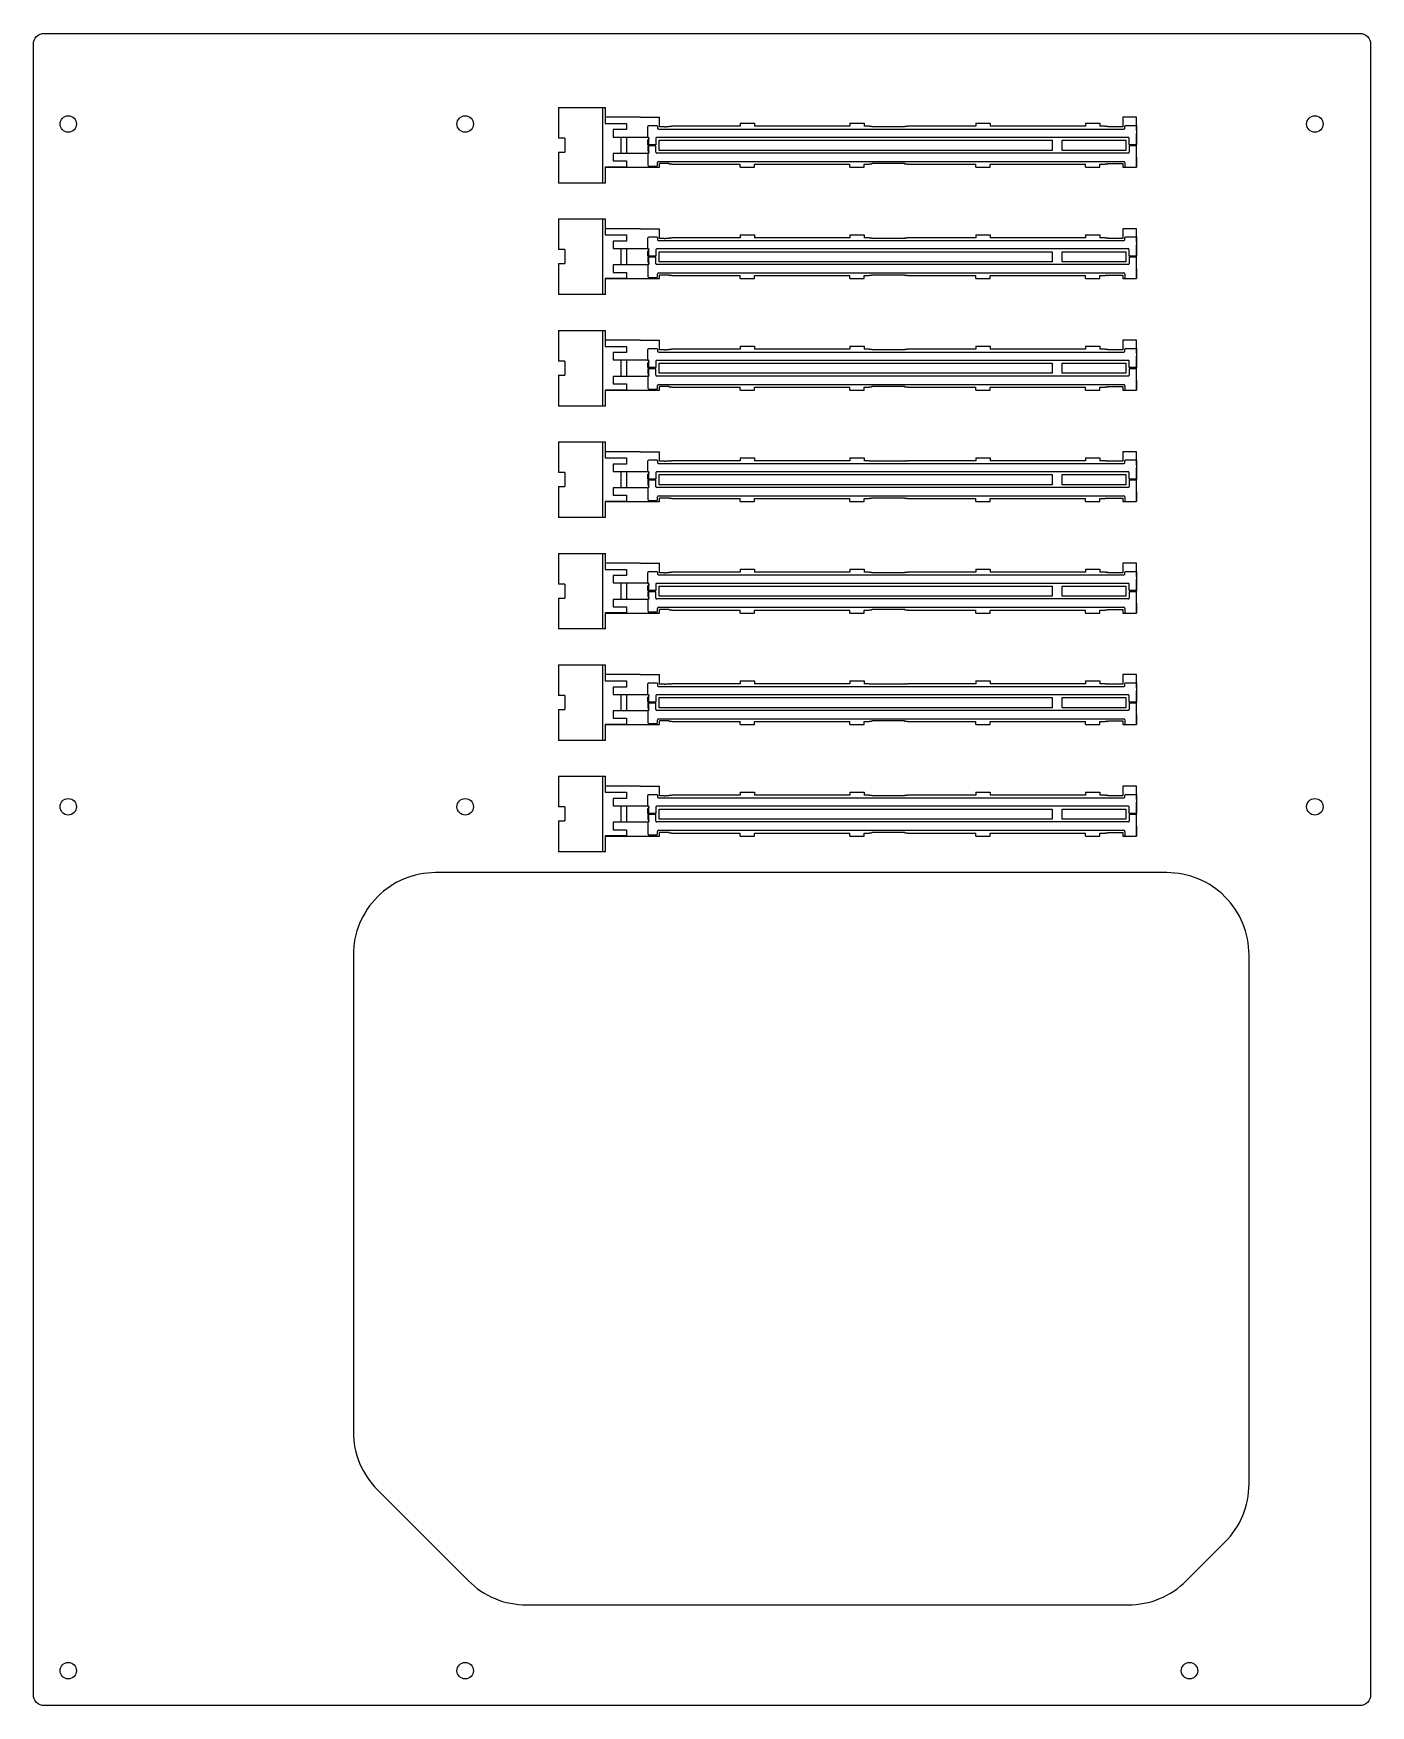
# Model space of a CAD drawing. Header units: millimetres. Extents: x -122 to 122, y -152 to 152.
import ezdxf

# ---------------------------------------------------------------- set-up
doc = ezdxf.new("R2010")
doc.units = ezdxf.units.MM
doc.layers.get('0').update_dxf_attribs({"linetype": 'CONTINUOUS'})

msp = doc.modelspace()

# ---------------------------------------------------------------- linework, layer by layer
for p, q in [((-26.19, 138.91), (-25.98, 138.91)), ((-26.19, 138.91), (-26.19, 133.32)), ((-25.98, 138.91), (-23.47, 138.91)), ((-23.47, 138.91), (-23.3, 138.91)), ((-23.3, 138.91), (-22.8, 138.91)), ((-22.8, 138.91), (-17.89, 138.91)), ((-17.89, 138.91), (-17.59, 138.91)), ((-17.59, 137.12), (-17.59, 138.91)), ((-11.25, 137.12), (-17.59, 137.12)), ((-11.25, 137.12), (-7.75, 137.12)), ((-7.75, 135.37), (-7.75, 137.12)), ((-6.87, 135.37), (-7.75, 135.37)), ((-6.87, 135.37), (-6.87, 135.37)), ((-6.87, 135.37), (-6.63, 135.37)), ((-6, 135.37), (-6.63, 135.37)), ((-6.63, 135.37), (-6.63, 135.37)), ((-6, 135.42), (-6, 135.37)), ((-5.95, 135.47), (-5.5, 135.47)), ((6.95, 135.47), (-5.5, 135.47)), ((6.95, 136.02), (6.95, 135.47)), ((6.95, 136.02), (9.55, 136.02)), ((9.55, 136.02), (9.55, 135.47)), ((26.95, 135.47), (9.55, 135.47)), ((26.95, 136.02), (26.95, 135.47)), ((26.95, 136.02), (29.55, 136.02)), ((29.55, 136.02), (29.55, 135.47)), ((30.5, 135.47), (29.55, 135.47)), ((30.5, 135.47), (30.95, 135.47)), ((31, 135.37), (31, 135.42)), ((37, 135.37), (31, 135.37)), ((37, 135.42), (37, 135.37)), ((37.05, 135.47), (37.5, 135.47)), ((49.95, 135.47), (37.5, 135.47)), ((49.95, 136.02), (49.95, 135.47)), ((49.95, 136.02), (52.55, 136.02)), ((52.55, 136.02), (52.55, 135.47)), ((69.95, 135.47), (52.55, 135.47)), ((69.95, 136.02), (69.95, 135.47)), ((69.95, 136.02), (72.55, 136.02)), ((72.55, 136.02), (72.55, 135.47)), ((73.5, 135.47), (72.55, 135.47)), ((73.5, 135.47), (73.95, 135.47)), ((74, 135.37), (74, 135.42)), ((75.13, 135.37), (74, 135.37)), ((75.13, 135.37), (75.13, 135.37)), ((75.37, 135.37), (75.13, 135.37)), ((76.75, 135.37), (75.37, 135.37)), ((75.37, 135.37), (75.37, 135.37)), ((76.75, 137.12), (76.75, 135.37)), ((79.25, 137.12), (76.75, 137.12)), ((79.25, 134.69), (79.25, 137.12)), ((79.25, 134.69), (79.25, 134.19)), ((79.25, 129.84), (79.25, 134.19)), ((-25.98, 133.32), (-26.19, 133.32)), ((-25.04, 133.32), (-25.98, 133.32)), ((-25.04, 133.32), (-25.04, 130.77)), ((-8.4, 131.92), (-9.85, 131.92)), ((-9.85, 131.92), (-9.85, 131.02)), ((-8.4, 130.74), (-8.4, 131.92)), ((79.25, 131.92), (77.9, 131.92)), ((77.9, 131.92), (77.9, 130.74)), ((79.25, 128.02), (79.25, 131.92)), ((-26.19, 130.77), (-26.19, 125.12)), ((-26.19, 130.77), (-25.98, 130.77)), ((-25.98, 130.77), (-25.04, 130.77)), ((-17.59, 128.02), (-11.25, 128.02)), ((-17.59, 125.12), (-17.59, 128.02)), ((-11.25, 128.02), (-7.75, 128.02)), ((-9.85, 130.62), (-9.85, 128.42)), ((-9.65, 128.22), (-8.3, 128.22)), ((77.75, 130.59), (-8.25, 130.59)), ((-8.1, 128.42), (-8.1, 128.87)), ((-7.9, 129.07), (-7.75, 129.07)), ((-7.75, 129.07), (76.9, 129.07)), ((-6, 128.67), (-7.75, 128.67)), ((-7.75, 128.02), (-7.75, 128.67)), ((-6, 128.67), (-6, 128.62)), ((-5.5, 128.57), (-5.95, 128.57)), ((-5.5, 128.57), (6.95, 128.57)), ((6.95, 128.02), (6.95, 128.57)), ((9.55, 128.02), (9.55, 128.57)), ((9.55, 128.57), (26.95, 128.57)), ((26.95, 128.02), (26.95, 128.57)), ((29.55, 128.02), (29.55, 128.57)), ((29.55, 128.57), (30.5, 128.57)), ((30.95, 128.57), (30.5, 128.57)), ((37, 128.67), (31, 128.67)), ((31, 128.62), (31, 128.67)), ((37, 128.67), (37, 128.62)), ((37.5, 128.57), (37.05, 128.57)), ((37.5, 128.57), (49.95, 128.57)), ((49.95, 128.02), (49.95, 128.57)), ((52.55, 128.02), (52.55, 128.57)), ((52.55, 128.57), (69.95, 128.57)), ((69.95, 128.02), (69.95, 128.57)), ((72.55, 128.02), (72.55, 128.57)), ((72.55, 128.57), (73.5, 128.57)), ((73.95, 128.57), (73.5, 128.57)), ((74, 128.67), (76.75, 128.67)), ((74, 128.62), (74, 128.67)), ((76.75, 128.67), (76.75, 128.02)), ((76.75, 128.02), (76.75, 128.02)), ((77.1, 128.87), (77.1, 128.22)), ((79.25, 129.84), (79.25, 129.34)), ((79.25, 129.34), (79.25, 128.02)), ((-25.98, 125.12), (-26.19, 125.12)), ((-23.47, 125.12), (-25.98, 125.12)), ((-23.3, 125.12), (-23.47, 125.12)), ((-22.8, 125.12), (-23.3, 125.12)), ((-17.89, 125.12), (-22.8, 125.12)), ((-17.59, 125.12), (-17.89, 125.12)), ((6.95, 128.02), (9.55, 128.02)), ((26.95, 128.02), (29.55, 128.02)), ((49.95, 128.02), (52.55, 128.02)), ((69.95, 128.02), (72.55, 128.02)), ((76.75, 128.02), (79.25, 128.02)), ((77.3, 128.02), (79.25, 128.02)), ((-26.19, 118.59), (-25.98, 118.59)), ((-26.19, 118.59), (-26.19, 113)), ((-25.98, 118.59), (-23.47, 118.59)), ((-23.47, 118.59), (-23.3, 118.59)), ((-23.3, 118.59), (-22.8, 118.59)), ((-22.8, 118.59), (-17.89, 118.59)), ((-17.89, 118.59), (-17.59, 118.59)), ((-17.59, 116.8), (-17.59, 118.59)), ((-11.25, 116.8), (-17.59, 116.8)), ((-11.25, 116.8), (-7.75, 116.8)), ((-7.75, 115.05), (-7.75, 116.8)), ((76.75, 116.8), (76.75, 115.05)), ((79.25, 116.8), (76.75, 116.8)), ((79.25, 114.37), (79.25, 116.8)), ((-25.98, 113), (-26.19, 113)), ((-25.04, 113), (-25.98, 113)), ((-25.04, 113), (-25.04, 110.45)), ((-6.87, 115.05), (-7.75, 115.05)), ((-6.87, 115.05), (-6.87, 115.05)), ((-6.87, 115.05), (-6.63, 115.05)), ((-6, 115.05), (-6.63, 115.05)), ((-6.63, 115.05), (-6.63, 115.05)), ((-6, 115.1), (-6, 115.05)), ((-5.95, 115.15), (-5.5, 115.15)), ((6.95, 115.15), (-5.5, 115.15)), ((6.95, 115.7), (6.95, 115.15)), ((6.95, 115.7), (9.55, 115.7)), ((9.55, 115.7), (9.55, 115.15)), ((26.95, 115.15), (9.55, 115.15)), ((26.95, 115.7), (26.95, 115.15)), ((26.95, 115.7), (29.55, 115.7)), ((29.55, 115.7), (29.55, 115.15)), ((30.5, 115.15), (29.55, 115.15)), ((30.5, 115.15), (30.95, 115.15)), ((31, 115.05), (31, 115.1)), ((37, 115.05), (31, 115.05)), ((37, 115.1), (37, 115.05)), ((37.05, 115.15), (37.5, 115.15)), ((49.95, 115.15), (37.5, 115.15)), ((49.95, 115.7), (49.95, 115.15)), ((49.95, 115.7), (52.55, 115.7)), ((52.55, 115.7), (52.55, 115.15)), ((69.95, 115.15), (52.55, 115.15)), ((69.95, 115.7), (69.95, 115.15)), ((69.95, 115.7), (72.55, 115.7)), ((72.55, 115.7), (72.55, 115.15)), ((73.5, 115.15), (72.55, 115.15)), ((73.5, 115.15), (73.95, 115.15)), ((74, 115.05), (74, 115.1)), ((75.13, 115.05), (74, 115.05)), ((75.13, 115.05), (75.13, 115.05)), ((75.37, 115.05), (75.13, 115.05)), ((76.75, 115.05), (75.37, 115.05)), ((75.37, 115.05), (75.37, 115.05)), ((79.25, 114.37), (79.25, 113.87)), ((79.25, 109.52), (79.25, 113.87)), ((-26.19, 110.45), (-26.19, 104.8)), ((-26.19, 110.45), (-25.98, 110.45)), ((-25.98, 110.45), (-25.04, 110.45)), ((-8.4, 111.6), (-9.85, 111.6)), ((-9.85, 111.6), (-9.85, 110.7)), ((-9.85, 110.3), (-9.85, 108.1)), ((-8.4, 110.42), (-8.4, 111.6)), ((77.75, 110.27), (-8.25, 110.27)), ((79.25, 111.6), (77.9, 111.6)), ((77.9, 111.6), (77.9, 110.42)), ((79.25, 107.7), (79.25, 111.6)), ((-17.59, 107.7), (-11.25, 107.7)), ((-17.59, 104.8), (-17.59, 107.7)), ((-11.25, 107.7), (-7.75, 107.7)), ((-9.65, 107.9), (-8.3, 107.9)), ((-8.1, 108.1), (-8.1, 108.55)), ((-7.9, 108.75), (-7.75, 108.75)), ((-7.75, 108.75), (76.9, 108.75)), ((-6, 108.35), (-7.75, 108.35)), ((-7.75, 107.7), (-7.75, 108.35)), ((-6, 108.35), (-6, 108.3)), ((-5.5, 108.25), (-5.95, 108.25)), ((-5.5, 108.25), (6.95, 108.25)), ((6.95, 107.7), (6.95, 108.25)), ((6.95, 107.7), (9.55, 107.7)), ((9.55, 107.7), (9.55, 108.25)), ((9.55, 108.25), (26.95, 108.25)), ((26.95, 107.7), (26.95, 108.25)), ((26.95, 107.7), (29.55, 107.7)), ((29.55, 107.7), (29.55, 108.25)), ((29.55, 108.25), (30.5, 108.25)), ((30.95, 108.25), (30.5, 108.25)), ((37, 108.35), (31, 108.35)), ((31, 108.3), (31, 108.35)), ((37, 108.35), (37, 108.3)), ((37.5, 108.25), (37.05, 108.25)), ((37.5, 108.25), (49.95, 108.25)), ((49.95, 107.7), (49.95, 108.25)), ((49.95, 107.7), (52.55, 107.7)), ((52.55, 107.7), (52.55, 108.25)), ((52.55, 108.25), (69.95, 108.25)), ((69.95, 107.7), (69.95, 108.25)), ((69.95, 107.7), (72.55, 107.7)), ((72.55, 107.7), (72.55, 108.25)), ((72.55, 108.25), (73.5, 108.25)), ((73.95, 108.25), (73.5, 108.25)), ((74, 108.35), (76.75, 108.35)), ((74, 108.3), (74, 108.35)), ((76.75, 108.35), (76.75, 107.7)), ((76.75, 107.7), (79.25, 107.7)), ((76.75, 107.7), (76.75, 107.7)), ((77.1, 108.55), (77.1, 107.9)), ((77.3, 107.7), (79.25, 107.7)), ((79.25, 109.52), (79.25, 109.02)), ((79.25, 109.02), (79.25, 107.7)), ((-25.98, 104.8), (-26.19, 104.8)), ((-23.47, 104.8), (-25.98, 104.8)), ((-23.3, 104.8), (-23.47, 104.8)), ((-22.8, 104.8), (-23.3, 104.8)), ((-17.89, 104.8), (-22.8, 104.8)), ((-17.59, 104.8), (-17.89, 104.8)), ((-26.19, 98.27), (-25.98, 98.27)), ((-26.19, 98.27), (-26.19, 92.68)), ((-25.98, 98.27), (-23.47, 98.27)), ((-23.47, 98.27), (-23.3, 98.27)), ((-23.3, 98.27), (-22.8, 98.27)), ((-22.8, 98.27), (-17.89, 98.27)), ((-17.89, 98.27), (-17.59, 98.27)), ((-17.59, 96.48), (-17.59, 98.27)), ((-11.25, 96.48), (-17.59, 96.48)), ((-11.25, 96.48), (-7.75, 96.48)), ((-7.75, 94.73), (-7.75, 96.48)), ((-6.87, 94.73), (-7.75, 94.73)), ((-6.87, 94.73), (-6.87, 94.73)), ((-6.87, 94.73), (-6.63, 94.73)), ((-6, 94.73), (-6.63, 94.73)), ((-6.63, 94.73), (-6.63, 94.73)), ((-6, 94.78), (-6, 94.73)), ((-5.95, 94.83), (-5.5, 94.83)), ((6.95, 94.83), (-5.5, 94.83)), ((6.95, 95.38), (6.95, 94.83)), ((6.95, 95.38), (9.55, 95.38)), ((9.55, 95.38), (9.55, 94.83)), ((26.95, 94.83), (9.55, 94.83)), ((26.95, 95.38), (26.95, 94.83)), ((26.95, 95.38), (29.55, 95.38)), ((29.55, 95.38), (29.55, 94.83)), ((30.5, 94.83), (29.55, 94.83)), ((30.5, 94.83), (30.95, 94.83)), ((31, 94.73), (31, 94.78)), ((37, 94.73), (31, 94.73)), ((37, 94.78), (37, 94.73)), ((37.05, 94.83), (37.5, 94.83)), ((49.95, 94.83), (37.5, 94.83)), ((49.95, 95.38), (49.95, 94.83)), ((49.95, 95.38), (52.55, 95.38)), ((52.55, 95.38), (52.55, 94.83)), ((69.95, 94.83), (52.55, 94.83)), ((69.95, 95.38), (69.95, 94.83)), ((69.95, 95.38), (72.55, 95.38)), ((72.55, 95.38), (72.55, 94.83)), ((73.5, 94.83), (72.55, 94.83)), ((73.5, 94.83), (73.95, 94.83)), ((74, 94.73), (74, 94.78)), ((75.13, 94.73), (74, 94.73)), ((75.13, 94.73), (75.13, 94.73)), ((75.37, 94.73), (75.13, 94.73)), ((76.75, 94.73), (75.37, 94.73)), ((75.37, 94.73), (75.37, 94.73)), ((76.75, 96.48), (76.75, 94.73)), ((79.25, 96.48), (76.75, 96.48)), ((79.25, 94.05), (79.25, 96.48)), ((-25.98, 92.68), (-26.19, 92.68)), ((-25.04, 92.68), (-25.98, 92.68)), ((-25.04, 92.68), (-25.04, 90.13)), ((79.25, 94.05), (79.25, 93.55)), ((79.25, 89.2), (79.25, 93.55)), ((-26.19, 90.13), (-26.19, 84.48)), ((-26.19, 90.13), (-25.98, 90.13)), ((-25.98, 90.13), (-25.04, 90.13)), ((-8.4, 91.28), (-9.85, 91.28)), ((-9.85, 91.28), (-9.85, 90.38)), ((-9.85, 89.98), (-9.85, 87.78)), ((-8.4, 90.1), (-8.4, 91.28)), ((77.75, 89.95), (-8.25, 89.95)), ((-7.9, 88.43), (-7.75, 88.43)), ((-7.75, 88.43), (76.9, 88.43)), ((79.25, 91.28), (77.9, 91.28)), ((77.9, 91.28), (77.9, 90.1)), ((79.25, 87.38), (79.25, 91.28)), ((79.25, 89.2), (79.25, 88.7)), ((79.25, 88.7), (79.25, 87.38)), ((-17.59, 87.38), (-11.25, 87.38)), ((-17.59, 84.48), (-17.59, 87.38)), ((-11.25, 87.38), (-7.75, 87.38)), ((-9.65, 87.58), (-8.3, 87.58)), ((-8.1, 87.78), (-8.1, 88.23)), ((-6, 88.03), (-7.75, 88.03)), ((-7.75, 87.38), (-7.75, 88.03)), ((-6, 88.03), (-6, 87.98)), ((-5.5, 87.93), (-5.95, 87.93)), ((-5.5, 87.93), (6.95, 87.93)), ((6.95, 87.38), (6.95, 87.93)), ((6.95, 87.38), (9.55, 87.38)), ((9.55, 87.38), (9.55, 87.93)), ((9.55, 87.93), (26.95, 87.93)), ((26.95, 87.38), (26.95, 87.93)), ((26.95, 87.38), (29.55, 87.38)), ((29.55, 87.38), (29.55, 87.93)), ((29.55, 87.93), (30.5, 87.93)), ((30.95, 87.93), (30.5, 87.93)), ((37, 88.03), (31, 88.03)), ((31, 87.98), (31, 88.03)), ((37, 88.03), (37, 87.98)), ((37.5, 87.93), (37.05, 87.93)), ((37.5, 87.93), (49.95, 87.93)), ((49.95, 87.38), (49.95, 87.93)), ((49.95, 87.38), (52.55, 87.38)), ((52.55, 87.38), (52.55, 87.93)), ((52.55, 87.93), (69.95, 87.93)), ((69.95, 87.38), (69.95, 87.93)), ((69.95, 87.38), (72.55, 87.38)), ((72.55, 87.38), (72.55, 87.93)), ((72.55, 87.93), (73.5, 87.93)), ((73.95, 87.93), (73.5, 87.93)), ((74, 88.03), (76.75, 88.03)), ((74, 87.98), (74, 88.03)), ((76.75, 88.03), (76.75, 87.38)), ((76.75, 87.38), (79.25, 87.38)), ((76.75, 87.38), (76.75, 87.38)), ((77.1, 88.23), (77.1, 87.58)), ((77.3, 87.38), (79.25, 87.38)), ((-25.98, 84.48), (-26.19, 84.48)), ((-23.47, 84.48), (-25.98, 84.48)), ((-23.3, 84.48), (-23.47, 84.48)), ((-22.8, 84.48), (-23.3, 84.48)), ((-17.89, 84.48), (-22.8, 84.48)), ((-17.59, 84.48), (-17.89, 84.48)), ((-26.19, 77.95), (-25.98, 77.95)), ((-26.19, 77.95), (-26.19, 72.36)), ((-25.98, 77.95), (-23.47, 77.95)), ((-23.47, 77.95), (-23.3, 77.95)), ((-23.3, 77.95), (-22.8, 77.95)), ((-22.8, 77.95), (-17.89, 77.95)), ((-17.89, 77.95), (-17.59, 77.95)), ((-17.59, 76.16), (-17.59, 77.95)), ((-11.25, 76.16), (-17.59, 76.16)), ((-11.25, 76.16), (-7.75, 76.16)), ((-7.75, 74.41), (-7.75, 76.16)), ((-6.87, 74.41), (-7.75, 74.41)), ((-6.87, 74.41), (-6.87, 74.41)), ((-6.87, 74.41), (-6.63, 74.41)), ((-6, 74.41), (-6.63, 74.41)), ((-6.63, 74.41), (-6.63, 74.41)), ((-6, 74.46), (-6, 74.41)), ((-5.95, 74.51), (-5.5, 74.51)), ((6.95, 74.51), (-5.5, 74.51)), ((6.95, 75.06), (6.95, 74.51)), ((6.95, 75.06), (9.55, 75.06)), ((9.55, 75.06), (9.55, 74.51)), ((26.95, 74.51), (9.55, 74.51)), ((26.95, 75.06), (26.95, 74.51)), ((26.95, 75.06), (29.55, 75.06)), ((29.55, 75.06), (29.55, 74.51)), ((30.5, 74.51), (29.55, 74.51)), ((30.5, 74.51), (30.95, 74.51)), ((31, 74.41), (31, 74.46)), ((37, 74.41), (31, 74.41)), ((37, 74.46), (37, 74.41)), ((37.05, 74.51), (37.5, 74.51)), ((49.95, 74.51), (37.5, 74.51)), ((49.95, 75.06), (49.95, 74.51)), ((49.95, 75.06), (52.55, 75.06)), ((52.55, 75.06), (52.55, 74.51)), ((69.95, 74.51), (52.55, 74.51)), ((69.95, 75.06), (69.95, 74.51)), ((69.95, 75.06), (72.55, 75.06)), ((72.55, 75.06), (72.55, 74.51)), ((73.5, 74.51), (72.55, 74.51)), ((73.5, 74.51), (73.95, 74.51)), ((74, 74.41), (74, 74.46)), ((75.13, 74.41), (74, 74.41)), ((75.13, 74.41), (75.13, 74.41)), ((75.37, 74.41), (75.13, 74.41)), ((76.75, 74.41), (75.37, 74.41)), ((75.37, 74.41), (75.37, 74.41)), ((76.75, 76.16), (76.75, 74.41)), ((79.25, 76.16), (76.75, 76.16)), ((79.25, 73.73), (79.25, 76.16)), ((79.25, 73.73), (79.25, 73.23)), ((79.25, 68.88), (79.25, 73.23)), ((-25.98, 72.36), (-26.19, 72.36)), ((-25.04, 72.36), (-25.98, 72.36)), ((-25.04, 72.36), (-25.04, 69.81)), ((-8.4, 70.96), (-9.85, 70.96)), ((-9.85, 70.96), (-9.85, 70.06)), ((-8.4, 69.78), (-8.4, 70.96)), ((79.25, 70.96), (77.9, 70.96)), ((77.9, 70.96), (77.9, 69.78)), ((79.25, 67.06), (79.25, 70.96)), ((-26.19, 69.81), (-26.19, 64.16)), ((-26.19, 69.81), (-25.98, 69.81)), ((-25.98, 69.81), (-25.04, 69.81)), ((-17.59, 67.06), (-11.25, 67.06)), ((-17.59, 64.16), (-17.59, 67.06)), ((-11.25, 67.06), (-7.75, 67.06)), ((-9.85, 69.66), (-9.85, 67.46)), ((-9.65, 67.26), (-8.3, 67.26)), ((77.75, 69.63), (-8.25, 69.63)), ((-8.1, 67.46), (-8.1, 67.91)), ((-7.9, 68.11), (-7.75, 68.11)), ((-7.75, 68.11), (76.9, 68.11)), ((-6, 67.71), (-7.75, 67.71)), ((-7.75, 67.06), (-7.75, 67.71)), ((-6, 67.71), (-6, 67.66)), ((-5.5, 67.61), (-5.95, 67.61)), ((-5.5, 67.61), (6.95, 67.61)), ((6.95, 67.06), (6.95, 67.61)), ((9.55, 67.06), (9.55, 67.61)), ((9.55, 67.61), (26.95, 67.61)), ((26.95, 67.06), (26.95, 67.61)), ((29.55, 67.06), (29.55, 67.61)), ((29.55, 67.61), (30.5, 67.61)), ((30.95, 67.61), (30.5, 67.61)), ((37, 67.71), (31, 67.71)), ((31, 67.66), (31, 67.71)), ((37, 67.71), (37, 67.66)), ((37.5, 67.61), (37.05, 67.61)), ((37.5, 67.61), (49.95, 67.61)), ((49.95, 67.06), (49.95, 67.61)), ((52.55, 67.06), (52.55, 67.61)), ((52.55, 67.61), (69.95, 67.61)), ((69.95, 67.06), (69.95, 67.61)), ((72.55, 67.06), (72.55, 67.61)), ((72.55, 67.61), (73.5, 67.61)), ((73.95, 67.61), (73.5, 67.61)), ((74, 67.71), (76.75, 67.71)), ((74, 67.66), (74, 67.71)), ((76.75, 67.71), (76.75, 67.06)), ((76.75, 67.06), (76.75, 67.06)), ((77.1, 67.91), (77.1, 67.26)), ((79.25, 68.88), (79.25, 68.38)), ((79.25, 68.38), (79.25, 67.06)), ((-25.98, 64.16), (-26.19, 64.16)), ((-23.47, 64.16), (-25.98, 64.16)), ((-23.3, 64.16), (-23.47, 64.16)), ((-22.8, 64.16), (-23.3, 64.16)), ((-17.89, 64.16), (-22.8, 64.16)), ((-17.59, 64.16), (-17.89, 64.16)), ((6.95, 67.06), (9.55, 67.06)), ((26.95, 67.06), (29.55, 67.06)), ((49.95, 67.06), (52.55, 67.06)), ((69.95, 67.06), (72.55, 67.06)), ((76.75, 67.06), (79.25, 67.06)), ((77.3, 67.06), (79.25, 67.06)), ((-26.19, 57.63), (-25.98, 57.63)), ((-26.19, 57.63), (-26.19, 52.04)), ((-25.98, 57.63), (-23.47, 57.63)), ((-23.47, 57.63), (-23.3, 57.63)), ((-23.3, 57.63), (-22.8, 57.63)), ((-22.8, 57.63), (-17.89, 57.63)), ((-17.89, 57.63), (-17.59, 57.63)), ((-17.59, 55.84), (-17.59, 57.63)), ((-11.25, 55.84), (-17.59, 55.84)), ((-11.25, 55.84), (-7.75, 55.84)), ((-7.75, 54.09), (-7.75, 55.84)), ((76.75, 55.84), (76.75, 54.09)), ((79.25, 55.84), (76.75, 55.84)), ((79.25, 53.41), (79.25, 55.84)), ((-25.98, 52.04), (-26.19, 52.04)), ((-25.04, 52.04), (-25.98, 52.04)), ((-25.04, 52.04), (-25.04, 49.49)), ((-6.87, 54.09), (-7.75, 54.09)), ((-6.87, 54.09), (-6.87, 54.09)), ((-6.87, 54.09), (-6.63, 54.09)), ((-6, 54.09), (-6.63, 54.09)), ((-6.63, 54.09), (-6.63, 54.09)), ((-6, 54.14), (-6, 54.09)), ((-5.95, 54.19), (-5.5, 54.19)), ((6.95, 54.19), (-5.5, 54.19)), ((6.95, 54.74), (6.95, 54.19)), ((6.95, 54.74), (9.55, 54.74)), ((9.55, 54.74), (9.55, 54.19)), ((26.95, 54.19), (9.55, 54.19)), ((26.95, 54.74), (26.95, 54.19)), ((26.95, 54.74), (29.55, 54.74)), ((29.55, 54.74), (29.55, 54.19)), ((30.5, 54.19), (29.55, 54.19)), ((30.5, 54.19), (30.95, 54.19)), ((31, 54.09), (31, 54.14)), ((37, 54.09), (31, 54.09)), ((37, 54.14), (37, 54.09)), ((37.05, 54.19), (37.5, 54.19)), ((49.95, 54.19), (37.5, 54.19)), ((49.95, 54.74), (49.95, 54.19)), ((49.95, 54.74), (52.55, 54.74)), ((52.55, 54.74), (52.55, 54.19)), ((69.95, 54.19), (52.55, 54.19)), ((69.95, 54.74), (69.95, 54.19)), ((69.95, 54.74), (72.55, 54.74)), ((72.55, 54.74), (72.55, 54.19)), ((73.5, 54.19), (72.55, 54.19)), ((73.5, 54.19), (73.95, 54.19)), ((74, 54.09), (74, 54.14)), ((75.13, 54.09), (74, 54.09)), ((75.13, 54.09), (75.13, 54.09)), ((75.37, 54.09), (75.13, 54.09)), ((76.75, 54.09), (75.37, 54.09)), ((75.37, 54.09), (75.37, 54.09)), ((79.25, 53.41), (79.25, 52.91)), ((79.25, 48.56), (79.25, 52.91)), ((-26.19, 49.49), (-26.19, 43.84)), ((-26.19, 49.49), (-25.98, 49.49)), ((-25.98, 49.49), (-25.04, 49.49)), ((-8.4, 50.64), (-9.85, 50.64)), ((-9.85, 50.64), (-9.85, 49.74)), ((-9.85, 49.34), (-9.85, 47.14)), ((-8.4, 49.46), (-8.4, 50.64)), ((77.75, 49.31), (-8.25, 49.31)), ((79.25, 50.64), (77.9, 50.64)), ((77.9, 50.64), (77.9, 49.46)), ((79.25, 46.74), (79.25, 50.64)), ((-17.59, 46.74), (-11.25, 46.74)), ((-17.59, 43.84), (-17.59, 46.74)), ((-11.25, 46.74), (-7.75, 46.74)), ((-9.65, 46.94), (-8.3, 46.94)), ((-8.1, 47.14), (-8.1, 47.59)), ((-7.9, 47.79), (-7.75, 47.79)), ((-7.75, 47.79), (76.9, 47.79)), ((-6, 47.39), (-7.75, 47.39)), ((-7.75, 46.74), (-7.75, 47.39)), ((-6, 47.39), (-6, 47.34)), ((-5.5, 47.29), (-5.95, 47.29)), ((-5.5, 47.29), (6.95, 47.29)), ((6.95, 46.74), (6.95, 47.29)), ((6.95, 46.74), (9.55, 46.74)), ((9.55, 46.74), (9.55, 47.29)), ((9.55, 47.29), (26.95, 47.29)), ((26.95, 46.74), (26.95, 47.29)), ((26.95, 46.74), (29.55, 46.74)), ((29.55, 46.74), (29.55, 47.29)), ((29.55, 47.29), (30.5, 47.29)), ((30.95, 47.29), (30.5, 47.29)), ((37, 47.39), (31, 47.39)), ((31, 47.34), (31, 47.39)), ((37, 47.39), (37, 47.34)), ((37.5, 47.29), (37.05, 47.29)), ((37.5, 47.29), (49.95, 47.29)), ((49.95, 46.74), (49.95, 47.29)), ((49.95, 46.74), (52.55, 46.74)), ((52.55, 46.74), (52.55, 47.29)), ((52.55, 47.29), (69.95, 47.29)), ((69.95, 46.74), (69.95, 47.29)), ((69.95, 46.74), (72.55, 46.74)), ((72.55, 46.74), (72.55, 47.29)), ((72.55, 47.29), (73.5, 47.29)), ((73.95, 47.29), (73.5, 47.29)), ((74, 47.39), (76.75, 47.39)), ((74, 47.34), (74, 47.39)), ((76.75, 47.39), (76.75, 46.74)), ((76.75, 46.74), (79.25, 46.74)), ((76.75, 46.74), (76.75, 46.74)), ((77.1, 47.59), (77.1, 46.94)), ((77.3, 46.74), (79.25, 46.74)), ((79.25, 48.56), (79.25, 48.06)), ((79.25, 48.06), (79.25, 46.74)), ((-25.98, 43.84), (-26.19, 43.84)), ((-23.47, 43.84), (-25.98, 43.84)), ((-23.3, 43.84), (-23.47, 43.84)), ((-22.8, 43.84), (-23.3, 43.84)), ((-17.89, 43.84), (-22.8, 43.84)), ((-17.59, 43.84), (-17.89, 43.84)), ((-26.19, 37.31), (-25.98, 37.31)), ((-26.19, 37.31), (-26.19, 31.72)), ((-25.98, 37.31), (-23.47, 37.31)), ((-23.47, 37.31), (-23.3, 37.31)), ((-23.3, 37.31), (-22.8, 37.31)), ((-22.8, 37.31), (-17.89, 37.31)), ((-17.89, 37.31), (-17.59, 37.31)), ((-17.59, 35.52), (-17.59, 37.31)), ((-11.25, 35.52), (-17.59, 35.52)), ((-11.25, 35.52), (-7.75, 35.52)), ((-7.75, 33.77), (-7.75, 35.52)), ((-6.87, 33.77), (-7.75, 33.77)), ((-6.87, 33.77), (-6.87, 33.77)), ((-6.87, 33.77), (-6.63, 33.77)), ((-6, 33.77), (-6.63, 33.77)), ((-6.63, 33.77), (-6.63, 33.77)), ((-6, 33.82), (-6, 33.77)), ((-5.95, 33.87), (-5.5, 33.87)), ((6.95, 33.87), (-5.5, 33.87)), ((6.95, 34.42), (6.95, 33.87)), ((6.95, 34.42), (9.55, 34.42)), ((9.55, 34.42), (9.55, 33.87)), ((26.95, 33.87), (9.55, 33.87)), ((26.95, 34.42), (26.95, 33.87)), ((26.95, 34.42), (29.55, 34.42)), ((29.55, 34.42), (29.55, 33.87)), ((30.5, 33.87), (29.55, 33.87)), ((30.5, 33.87), (30.95, 33.87)), ((31, 33.77), (31, 33.82)), ((37, 33.77), (31, 33.77)), ((37, 33.82), (37, 33.77)), ((37.05, 33.87), (37.5, 33.87)), ((49.95, 33.87), (37.5, 33.87)), ((49.95, 34.42), (49.95, 33.87)), ((49.95, 34.42), (52.55, 34.42)), ((52.55, 34.42), (52.55, 33.87)), ((69.95, 33.87), (52.55, 33.87)), ((69.95, 34.42), (69.95, 33.87)), ((69.95, 34.42), (72.55, 34.42)), ((72.55, 34.42), (72.55, 33.87)), ((73.5, 33.87), (72.55, 33.87)), ((73.5, 33.87), (73.95, 33.87)), ((74, 33.77), (74, 33.82)), ((75.13, 33.77), (74, 33.77)), ((75.13, 33.77), (75.13, 33.77)), ((75.37, 33.77), (75.13, 33.77)), ((76.75, 33.77), (75.37, 33.77)), ((75.37, 33.77), (75.37, 33.77)), ((76.75, 35.52), (76.75, 33.77)), ((79.25, 35.52), (76.75, 35.52)), ((79.25, 33.09), (79.25, 35.52)), ((-25.98, 31.72), (-26.19, 31.72)), ((-25.04, 31.72), (-25.98, 31.72)), ((-25.04, 31.72), (-25.04, 29.17)), ((79.25, 33.09), (79.25, 32.59)), ((79.25, 28.24), (79.25, 32.59)), ((-26.19, 29.17), (-26.19, 23.52)), ((-26.19, 29.17), (-25.98, 29.17)), ((-25.98, 29.17), (-25.04, 29.17)), ((-8.4, 30.32), (-9.85, 30.32)), ((-9.85, 30.32), (-9.85, 29.42)), ((-9.85, 29.02), (-9.85, 26.82)), ((-8.4, 29.14), (-8.4, 30.32)), ((77.75, 28.99), (-8.25, 28.99)), ((-7.9, 27.47), (-7.75, 27.47)), ((-7.75, 27.47), (76.9, 27.47)), ((79.25, 30.32), (77.9, 30.32)), ((77.9, 30.32), (77.9, 29.14)), ((79.25, 26.42), (79.25, 30.32)), ((79.25, 28.24), (79.25, 27.74)), ((79.25, 27.74), (79.25, 26.42)), ((-17.59, 26.42), (-11.25, 26.42)), ((-17.59, 23.52), (-17.59, 26.42)), ((-11.25, 26.42), (-7.75, 26.42)), ((-9.65, 26.62), (-8.3, 26.62)), ((-8.1, 26.82), (-8.1, 27.27)), ((-6, 27.07), (-7.75, 27.07)), ((-7.75, 26.42), (-7.75, 27.07)), ((-6, 27.07), (-6, 27.02)), ((-5.5, 26.97), (-5.95, 26.97)), ((-5.5, 26.97), (6.95, 26.97)), ((6.95, 26.42), (6.95, 26.97)), ((6.95, 26.42), (9.55, 26.42)), ((9.55, 26.42), (9.55, 26.97)), ((9.55, 26.97), (26.95, 26.97)), ((26.95, 26.42), (26.95, 26.97)), ((26.95, 26.42), (29.55, 26.42)), ((29.55, 26.42), (29.55, 26.97)), ((29.55, 26.97), (30.5, 26.97)), ((30.95, 26.97), (30.5, 26.97)), ((37, 27.07), (31, 27.07)), ((31, 27.02), (31, 27.07)), ((37, 27.07), (37, 27.02)), ((37.5, 26.97), (37.05, 26.97)), ((37.5, 26.97), (49.95, 26.97)), ((49.95, 26.42), (49.95, 26.97)), ((49.95, 26.42), (52.55, 26.42)), ((52.55, 26.42), (52.55, 26.97)), ((52.55, 26.97), (69.95, 26.97)), ((69.95, 26.42), (69.95, 26.97)), ((69.95, 26.42), (72.55, 26.42)), ((72.55, 26.42), (72.55, 26.97)), ((72.55, 26.97), (73.5, 26.97)), ((73.95, 26.97), (73.5, 26.97)), ((74, 27.07), (76.75, 27.07)), ((74, 27.02), (74, 27.07)), ((76.75, 27.07), (76.75, 26.42)), ((76.75, 26.42), (79.25, 26.42)), ((76.75, 26.42), (76.75, 26.42)), ((77.1, 27.27), (77.1, 26.62)), ((77.3, 26.42), (79.25, 26.42)), ((-25.98, 23.52), (-26.19, 23.52)), ((-23.47, 23.52), (-25.98, 23.52)), ((-23.3, 23.52), (-23.47, 23.52)), ((-22.8, 23.52), (-23.3, 23.52)), ((-17.89, 23.52), (-22.8, 23.52)), ((-17.59, 23.52), (-17.89, 23.52)), ((-26.19, 16.99), (-25.98, 16.99)), ((-26.19, 16.99), (-26.19, 11.4)), ((-25.98, 16.99), (-23.47, 16.99)), ((-23.47, 16.99), (-23.3, 16.99)), ((-23.3, 16.99), (-22.8, 16.99)), ((-22.8, 16.99), (-17.89, 16.99)), ((-17.89, 16.99), (-17.59, 16.99)), ((-17.59, 15.2), (-17.59, 16.99)), ((-11.25, 15.2), (-17.59, 15.2)), ((-11.25, 15.2), (-7.75, 15.2)), ((-7.75, 13.45), (-7.75, 15.2)), ((-6.87, 13.45), (-7.75, 13.45)), ((-6.87, 13.45), (-6.87, 13.45)), ((-6.87, 13.45), (-6.63, 13.45)), ((-6, 13.45), (-6.63, 13.45)), ((-6.63, 13.45), (-6.63, 13.45)), ((-6, 13.5), (-6, 13.45)), ((-5.95, 13.55), (-5.5, 13.55)), ((6.95, 13.55), (-5.5, 13.55)), ((6.95, 14.1), (6.95, 13.55)), ((6.95, 14.1), (9.55, 14.1)), ((9.55, 14.1), (9.55, 13.55)), ((26.95, 13.55), (9.55, 13.55)), ((26.95, 14.1), (26.95, 13.55)), ((26.95, 14.1), (29.55, 14.1)), ((29.55, 14.1), (29.55, 13.55)), ((30.5, 13.55), (29.55, 13.55)), ((30.5, 13.55), (30.95, 13.55)), ((31, 13.45), (31, 13.5)), ((37, 13.45), (31, 13.45)), ((37, 13.5), (37, 13.45)), ((37.05, 13.55), (37.5, 13.55)), ((49.95, 13.55), (37.5, 13.55)), ((49.95, 14.1), (49.95, 13.55)), ((49.95, 14.1), (52.55, 14.1)), ((52.55, 14.1), (52.55, 13.55)), ((69.95, 13.55), (52.55, 13.55)), ((69.95, 14.1), (69.95, 13.55)), ((69.95, 14.1), (72.55, 14.1)), ((72.55, 14.1), (72.55, 13.55)), ((73.5, 13.55), (72.55, 13.55)), ((73.5, 13.55), (73.95, 13.55)), ((74, 13.45), (74, 13.5)), ((75.13, 13.45), (74, 13.45)), ((75.13, 13.45), (75.13, 13.45)), ((75.37, 13.45), (75.13, 13.45)), ((76.75, 13.45), (75.37, 13.45)), ((75.37, 13.45), (75.37, 13.45)), ((76.75, 15.2), (76.75, 13.45)), ((79.25, 15.2), (76.75, 15.2)), ((79.25, 12.77), (79.25, 15.2)), ((79.25, 12.77), (79.25, 12.27)), ((79.25, 7.92), (79.25, 12.27)), ((-25.98, 11.4), (-26.19, 11.4)), ((-25.04, 11.4), (-25.98, 11.4)), ((-25.04, 11.4), (-25.04, 8.85)), ((-8.4, 10), (-9.85, 10)), ((-9.85, 10), (-9.85, 9.1)), ((-8.4, 8.82), (-8.4, 10)), ((79.25, 10), (77.9, 10)), ((77.9, 10), (77.9, 8.82)), ((79.25, 6.1), (79.25, 10)), ((-26.19, 8.85), (-26.19, 3.2)), ((-26.19, 8.85), (-25.98, 8.85)), ((-25.98, 8.85), (-25.04, 8.85)), ((-17.59, 6.1), (-11.25, 6.1)), ((-17.59, 3.2), (-17.59, 6.1)), ((-11.25, 6.1), (-7.75, 6.1)), ((-9.85, 8.7), (-9.85, 6.5)), ((-9.65, 6.3), (-8.3, 6.3)), ((77.75, 8.67), (-8.25, 8.67)), ((-8.1, 6.5), (-8.1, 6.95)), ((-7.9, 7.15), (-7.75, 7.15)), ((-7.75, 7.15), (76.9, 7.15)), ((-6, 6.75), (-7.75, 6.75)), ((-7.75, 6.1), (-7.75, 6.75)), ((-6, 6.75), (-6, 6.7)), ((-5.5, 6.65), (-5.95, 6.65)), ((-5.5, 6.65), (6.95, 6.65)), ((6.95, 6.1), (6.95, 6.65)), ((9.55, 6.1), (9.55, 6.65)), ((9.55, 6.65), (26.95, 6.65)), ((26.95, 6.1), (26.95, 6.65)), ((29.55, 6.1), (29.55, 6.65)), ((29.55, 6.65), (30.5, 6.65)), ((30.95, 6.65), (30.5, 6.65)), ((37, 6.75), (31, 6.75)), ((31, 6.7), (31, 6.75)), ((37, 6.75), (37, 6.7)), ((37.5, 6.65), (37.05, 6.65)), ((37.5, 6.65), (49.95, 6.65)), ((49.95, 6.1), (49.95, 6.65)), ((52.55, 6.1), (52.55, 6.65)), ((52.55, 6.65), (69.95, 6.65)), ((69.95, 6.1), (69.95, 6.65)), ((72.55, 6.1), (72.55, 6.65)), ((72.55, 6.65), (73.5, 6.65)), ((73.95, 6.65), (73.5, 6.65)), ((74, 6.75), (76.75, 6.75)), ((74, 6.7), (74, 6.75)), ((76.75, 6.75), (76.75, 6.1)), ((76.75, 6.1), (76.75, 6.1)), ((77.1, 6.95), (77.1, 6.3)), ((79.25, 7.92), (79.25, 7.42)), ((79.25, 7.42), (79.25, 6.1)), ((-25.98, 3.2), (-26.19, 3.2)), ((-23.47, 3.2), (-25.98, 3.2)), ((-23.3, 3.2), (-23.47, 3.2)), ((-22.8, 3.2), (-23.3, 3.2)), ((-17.89, 3.2), (-22.8, 3.2)), ((-17.59, 3.2), (-17.89, 3.2)), ((6.95, 6.1), (9.55, 6.1)), ((26.95, 6.1), (29.55, 6.1)), ((49.95, 6.1), (52.55, 6.1)), ((69.95, 6.1), (72.55, 6.1)), ((76.75, 6.1), (79.25, 6.1)), ((77.3, 6.1), (79.25, 6.1))]:
    msp.add_line(p, q)
for points in [[(121.92, -150.4, -0.414214), (119.92, -152.4), (-119.92, -152.4, -0.414214), (-121.92, -150.4), (-121.92, 150.4, -0.414214), (-119.92, 152.4), (119.92, 152.4, -0.414214), (121.92, 150.4)], [(-7.75, 134.97), (76.9, 134.97, 0.414214), (77.1, 135.17), (77.1, 135.42, -0.414214), (77.3, 135.62), (79.25, 135.62), (79.25, 132.12), (77.9, 132.12), (77.9, 133.29, 0.414214), (77.75, 133.44), (-8.25, 133.44, 0.414214), (-8.4, 133.29), (-8.4, 132.12), (-9.85, 132.12), (-9.85, 133.02, 1), (-9.85, 133.42), (-9.85, 135.42, -0.414214), (-9.65, 135.62), (-8.3, 135.62, -0.414214), (-8.1, 135.42), (-8.1, 135.17, 0.414214), (-7.9, 134.97)], [(-7.75, 114.65), (76.9, 114.65, 0.414214), (77.1, 114.85), (77.1, 115.1, -0.414214), (77.3, 115.3), (79.25, 115.3), (79.25, 111.8), (77.9, 111.8), (77.9, 112.97, 0.414214), (77.75, 113.12), (-8.25, 113.12, 0.414214), (-8.4, 112.97), (-8.4, 111.8), (-9.85, 111.8), (-9.85, 112.7, 1), (-9.85, 113.1), (-9.85, 115.1, -0.414214), (-9.65, 115.3), (-8.3, 115.3, -0.414214), (-8.1, 115.1), (-8.1, 114.85, 0.414214), (-7.9, 114.65)], [(-7.75, 94.33), (76.9, 94.33, 0.414214), (77.1, 94.53), (77.1, 94.78, -0.414214), (77.3, 94.98), (79.25, 94.98), (79.25, 91.48), (77.9, 91.48), (77.9, 92.65, 0.414214), (77.75, 92.8), (-8.25, 92.8, 0.414214), (-8.4, 92.65), (-8.4, 91.48), (-9.85, 91.48), (-9.85, 92.38, 1), (-9.85, 92.78), (-9.85, 94.78, -0.414214), (-9.65, 94.98), (-8.3, 94.98, -0.414214), (-8.1, 94.78), (-8.1, 94.53, 0.414214), (-7.9, 94.33)], [(-7.75, 74.01), (76.9, 74.01, 0.414214), (77.1, 74.21), (77.1, 74.46, -0.414214), (77.3, 74.66), (79.25, 74.66), (79.25, 71.16), (77.9, 71.16), (77.9, 72.33, 0.414214), (77.75, 72.48), (-8.25, 72.48, 0.414214), (-8.4, 72.33), (-8.4, 71.16), (-9.85, 71.16), (-9.85, 72.06, 1), (-9.85, 72.46), (-9.85, 74.46, -0.414214), (-9.65, 74.66), (-8.3, 74.66, -0.414214), (-8.1, 74.46), (-8.1, 74.21, 0.414214), (-7.9, 74.01)], [(-7.75, 53.69), (76.9, 53.69, 0.414214), (77.1, 53.89), (77.1, 54.14, -0.414214), (77.3, 54.34), (79.25, 54.34), (79.25, 50.84), (77.9, 50.84), (77.9, 52.01, 0.414214), (77.75, 52.16), (-8.25, 52.16, 0.414214), (-8.4, 52.01), (-8.4, 50.84), (-9.85, 50.84), (-9.85, 51.74, 1), (-9.85, 52.14), (-9.85, 54.14, -0.414214), (-9.65, 54.34), (-8.3, 54.34, -0.414214), (-8.1, 54.14), (-8.1, 53.89, 0.414214), (-7.9, 53.69)], [(-7.75, 33.37), (76.9, 33.37, 0.414214), (77.1, 33.57), (77.1, 33.82, -0.414214), (77.3, 34.02), (79.25, 34.02), (79.25, 30.52), (77.9, 30.52), (77.9, 31.69, 0.414214), (77.75, 31.84), (-8.25, 31.84, 0.414214), (-8.4, 31.69), (-8.4, 30.52), (-9.85, 30.52), (-9.85, 31.42, 1), (-9.85, 31.82), (-9.85, 33.82, -0.414214), (-9.65, 34.02), (-8.3, 34.02, -0.414214), (-8.1, 33.82), (-8.1, 33.57, 0.414214), (-7.9, 33.37)], [(-7.75, 13.05), (76.9, 13.05, 0.414214), (77.1, 13.25), (77.1, 13.5, -0.414214), (77.3, 13.7), (79.25, 13.7), (79.25, 10.2), (77.9, 10.2), (77.9, 11.37, 0.414214), (77.75, 11.52), (-8.25, 11.52, 0.414214), (-8.4, 11.37), (-8.4, 10.2), (-9.85, 10.2), (-9.85, 11.1, 1), (-9.85, 11.5), (-9.85, 13.5, -0.414214), (-9.65, 13.7), (-8.3, 13.7, -0.414214), (-8.1, 13.5), (-8.1, 13.25, 0.414214), (-7.9, 13.05)], [(99.76, -112.01), (99.76, -15.57, 0.414214), (84.76, -0.57), (-48.57, -0.57, 0.414214), (-63.57, -15.57), (-63.57, -102.48, 0.198912), (-59.18, -113.08), (-42.6, -129.66, 0.198912), (-32, -134.05), (77.72, -134.05, 0.198912), (88.32, -129.66), (95.37, -122.61, 0.198912)]]:
    msp.add_lwpolyline(points, format="xyb", close=True)
for points in [[(-18.06, 125.12), (-18.06, 138.91), (-17.63, 138.91), (-17.63, 135.99), (-13.75, 135.99), (-13.75, 134.86), (-16.17, 134.86), (-16.17, 133.52), (-13.75, 133.52), (-13.75, 130.77), (-13.75, 130.52), (-16.17, 130.52), (-16.17, 129.17), (-13.75, 129.17), (-13.75, 128.04), (-17.63, 128.04), (-17.63, 125.12)], [(-9.75, 130.52), (-14.75, 130.52), (-14.75, 133.52), (-9.75, 133.52)], [(63.85, 132.94), (63.85, 131.09), (-7.8, 131.09), (-7.8, 132.94)], [(65.65, 132.94), (77.3, 132.94), (77.3, 131.09), (65.65, 131.09)], [(-18.06, 104.8), (-18.06, 118.59), (-17.63, 118.59), (-17.63, 115.67), (-13.75, 115.67), (-13.75, 114.54), (-16.17, 114.54), (-16.17, 113.2), (-13.75, 113.2), (-13.75, 110.45), (-13.75, 110.2), (-16.17, 110.2), (-16.17, 108.85), (-13.75, 108.85), (-13.75, 107.72), (-17.63, 107.72), (-17.63, 104.8)], [(-9.75, 110.2), (-14.75, 110.2), (-14.75, 113.2), (-9.75, 113.2)], [(63.85, 112.62), (63.85, 110.77), (-7.8, 110.77), (-7.8, 112.62)], [(65.65, 112.62), (77.3, 112.62), (77.3, 110.77), (65.65, 110.77)], [(-18.06, 84.48), (-18.06, 98.27), (-17.63, 98.27), (-17.63, 95.35), (-13.75, 95.35), (-13.75, 94.22), (-16.17, 94.22), (-16.17, 92.88), (-13.75, 92.88), (-13.75, 90.13), (-13.75, 89.88), (-16.17, 89.88), (-16.17, 88.53), (-13.75, 88.53), (-13.75, 87.4), (-17.63, 87.4), (-17.63, 84.48)], [(-9.75, 89.88), (-14.75, 89.88), (-14.75, 92.88), (-9.75, 92.88)], [(63.85, 92.3), (63.85, 90.45), (-7.8, 90.45), (-7.8, 92.3)], [(65.65, 92.3), (77.3, 92.3), (77.3, 90.45), (65.65, 90.45)], [(-18.06, 64.16), (-18.06, 77.95), (-17.63, 77.95), (-17.63, 75.03), (-13.75, 75.03), (-13.75, 73.9), (-16.17, 73.9), (-16.17, 72.56), (-13.75, 72.56), (-13.75, 69.81), (-13.75, 69.56), (-16.17, 69.56), (-16.17, 68.21), (-13.75, 68.21), (-13.75, 67.08), (-17.63, 67.08), (-17.63, 64.16)], [(-9.75, 69.56), (-14.75, 69.56), (-14.75, 72.56), (-9.75, 72.56)], [(63.85, 71.98), (63.85, 70.13), (-7.8, 70.13), (-7.8, 71.98)], [(65.65, 71.98), (77.3, 71.98), (77.3, 70.13), (65.65, 70.13)], [(-18.06, 43.84), (-18.06, 57.63), (-17.63, 57.63), (-17.63, 54.71), (-13.75, 54.71), (-13.75, 53.58), (-16.17, 53.58), (-16.17, 52.24), (-13.75, 52.24), (-13.75, 49.49), (-13.75, 49.24), (-16.17, 49.24), (-16.17, 47.89), (-13.75, 47.89), (-13.75, 46.76), (-17.63, 46.76), (-17.63, 43.84)], [(-9.75, 49.24), (-14.75, 49.24), (-14.75, 52.24), (-9.75, 52.24)], [(63.85, 51.66), (63.85, 49.81), (-7.8, 49.81), (-7.8, 51.66)], [(65.65, 51.66), (77.3, 51.66), (77.3, 49.81), (65.65, 49.81)], [(-18.06, 23.52), (-18.06, 37.31), (-17.63, 37.31), (-17.63, 34.39), (-13.75, 34.39), (-13.75, 33.26), (-16.17, 33.26), (-16.17, 31.92), (-13.75, 31.92), (-13.75, 29.17), (-13.75, 28.92), (-16.17, 28.92), (-16.17, 27.57), (-13.75, 27.57), (-13.75, 26.44), (-17.63, 26.44), (-17.63, 23.52)], [(-9.75, 28.92), (-14.75, 28.92), (-14.75, 31.92), (-9.75, 31.92)], [(63.85, 31.34), (63.85, 29.49), (-7.8, 29.49), (-7.8, 31.34)], [(65.65, 31.34), (77.3, 31.34), (77.3, 29.49), (65.65, 29.49)], [(-18.06, 3.2), (-18.06, 16.99), (-17.63, 16.99), (-17.63, 14.07), (-13.75, 14.07), (-13.75, 12.94), (-16.17, 12.94), (-16.17, 11.6), (-13.75, 11.6), (-13.75, 8.85), (-13.75, 8.6), (-16.17, 8.6), (-16.17, 7.25), (-13.75, 7.25), (-13.75, 6.12), (-17.63, 6.12), (-17.63, 3.2)], [(-9.75, 8.6), (-14.75, 8.6), (-14.75, 11.6), (-9.75, 11.6)], [(63.85, 11.02), (63.85, 9.17), (-7.8, 9.17), (-7.8, 11.02)], [(65.65, 11.02), (77.3, 11.02), (77.3, 9.17), (65.65, 9.17)]]:
    msp.add_lwpolyline(points, close=True)
for centre in [(-115.57, 135.89), (-43.18, 135.89), (111.76, 135.89), (-115.57, 11.43), (-43.18, 11.43), (111.76, 11.43), (-115.57, -146.05), (-43.18, -146.05), (88.9, -146.05)]:
    msp.add_circle(centre, 1.5)
for centre, radius, start, end in [((-5.95, 135.42), 0.05, 90, 180), ((30.95, 135.42), 0.05, 0, 90), ((37.05, 135.42), 0.05, 90, 180), ((73.95, 135.42), 0.05, 0, 90), ((-9.85, 130.82), 0.2, -90, 90), ((-9.65, 128.42), 0.2, 179.9972, 270), ((-8.25, 130.74), 0.15, 180, 270), ((-8.3, 128.42), 0.2, -90, 0.0003), ((-7.9, 128.87), 0.2, 90, 180), ((-5.95, 128.62), 0.05, 180, 270), ((30.95, 128.62), 0.05, -90, 0), ((37.05, 128.62), 0.05, 180, 270), ((73.95, 128.62), 0.05, -90, 0), ((76.9, 128.87), 0.2, 0, 90), ((77.3, 128.22), 0.2, 179.9945, 269.3991), ((77.75, 130.74), 0.15, -90, 0), ((-5.95, 115.1), 0.05, 90, 180), ((30.95, 115.1), 0.05, 0, 90), ((37.05, 115.1), 0.05, 90, 180), ((73.95, 115.1), 0.05, 0, 90), ((-9.85, 110.5), 0.2, -90, 90), ((-8.25, 110.42), 0.15, 180, 270), ((77.75, 110.42), 0.15, -90, 0), ((-9.65, 108.1), 0.2, 179.9972, 270), ((-8.3, 108.1), 0.2, -90, 0.0003), ((-7.9, 108.55), 0.2, 90, 180), ((-5.95, 108.3), 0.05, 180, 270), ((30.95, 108.3), 0.05, -90, 0), ((37.05, 108.3), 0.05, 180, 270), ((73.95, 108.3), 0.05, -90, 0), ((76.9, 108.55), 0.2, 0, 90), ((77.3, 107.9), 0.2, 179.9945, 269.3991), ((-5.95, 94.78), 0.05, 90, 180), ((30.95, 94.78), 0.05, 0, 90), ((37.05, 94.78), 0.05, 90, 180), ((73.95, 94.78), 0.05, 0, 90), ((-9.85, 90.18), 0.2, -90, 90), ((-8.25, 90.1), 0.15, 180, 270), ((-7.9, 88.23), 0.2, 90, 180), ((76.9, 88.23), 0.2, 0, 90), ((77.75, 90.1), 0.15, -90, 0), ((-9.65, 87.78), 0.2, 179.9972, 270), ((-8.3, 87.78), 0.2, -90, 0.0003), ((-5.95, 87.98), 0.05, 180, 270), ((30.95, 87.98), 0.05, -90, 0), ((37.05, 87.98), 0.05, 180, 270), ((73.95, 87.98), 0.05, -90, 0), ((77.3, 87.58), 0.2, 179.9945, 269.3991), ((-5.95, 74.46), 0.05, 90, 180), ((30.95, 74.46), 0.05, 0, 90), ((37.05, 74.46), 0.05, 90, 180), ((73.95, 74.46), 0.05, 0, 90), ((-9.85, 69.86), 0.2, -90, 90), ((-9.65, 67.46), 0.2, 179.9972, 270), ((-8.25, 69.78), 0.15, 180, 270), ((-8.3, 67.46), 0.2, -90, 0.0003), ((-7.9, 67.91), 0.2, 90, 180), ((-5.95, 67.66), 0.05, 180, 270), ((30.95, 67.66), 0.05, -90, 0), ((37.05, 67.66), 0.05, 180, 270), ((73.95, 67.66), 0.05, -90, 0), ((76.9, 67.91), 0.2, 0, 90), ((77.3, 67.26), 0.2, 179.9945, 269.3991), ((77.75, 69.78), 0.15, -90, 0), ((-5.95, 54.14), 0.05, 90, 180), ((30.95, 54.14), 0.05, 0, 90), ((37.05, 54.14), 0.05, 90, 180), ((73.95, 54.14), 0.05, 0, 90), ((-9.85, 49.54), 0.2, -90, 90), ((-8.25, 49.46), 0.15, 180, 270), ((77.75, 49.46), 0.15, 270, 360), ((-9.65, 47.14), 0.2, 179.9972, 270), ((-8.3, 47.14), 0.2, -90, 0.0003), ((-7.9, 47.59), 0.2, 90, 180), ((-5.95, 47.34), 0.05, 180, 270), ((30.95, 47.34), 0.05, -90, 0), ((37.05, 47.34), 0.05, 180, 270), ((73.95, 47.34), 0.05, -90, 0), ((76.9, 47.59), 0.2, 0, 90), ((77.3, 46.94), 0.2, 179.9945, 269.3991), ((-5.95, 33.82), 0.05, 90, 180), ((30.95, 33.82), 0.05, 0, 90), ((37.05, 33.82), 0.05, 90, 180), ((73.95, 33.82), 0.05, 0, 90), ((-9.85, 29.22), 0.2, -90, 90), ((-8.25, 29.14), 0.15, 180, 270), ((-7.9, 27.27), 0.2, 90, 180), ((76.9, 27.27), 0.2, 0, 90), ((77.75, 29.14), 0.15, -90, 0), ((-9.65, 26.82), 0.2, 179.9972, 270), ((-8.3, 26.82), 0.2, -90, 0.0003), ((-5.95, 27.02), 0.05, 180, 270), ((30.95, 27.02), 0.05, -90, 0), ((37.05, 27.02), 0.05, 180, 270), ((73.95, 27.02), 0.05, -90, 0), ((77.3, 26.62), 0.2, 179.9945, 269.3991), ((-5.95, 13.5), 0.05, 90, 180), ((30.95, 13.5), 0.05, 0, 90), ((37.05, 13.5), 0.05, 90, 180), ((73.95, 13.5), 0.05, 0, 90), ((-9.85, 8.9), 0.2, -90, 90), ((-9.65, 6.5), 0.2, 179.9972, 270), ((-8.25, 8.82), 0.15, 180, 270), ((-8.3, 6.5), 0.2, -90, 0.0003), ((-7.9, 6.95), 0.2, 90, 180), ((-5.95, 6.7), 0.05, 180, 270), ((30.95, 6.7), 0.05, -90, 0), ((37.05, 6.7), 0.05, 180, 270), ((73.95, 6.7), 0.05, -90, 0), ((76.9, 6.95), 0.2, 0, 90), ((77.3, 6.3), 0.2, 179.9945, 269.3991), ((77.75, 8.82), 0.15, -90, 0)]:
    msp.add_arc(centre, radius, start, end)

doc.saveas('drawing.dxf')
